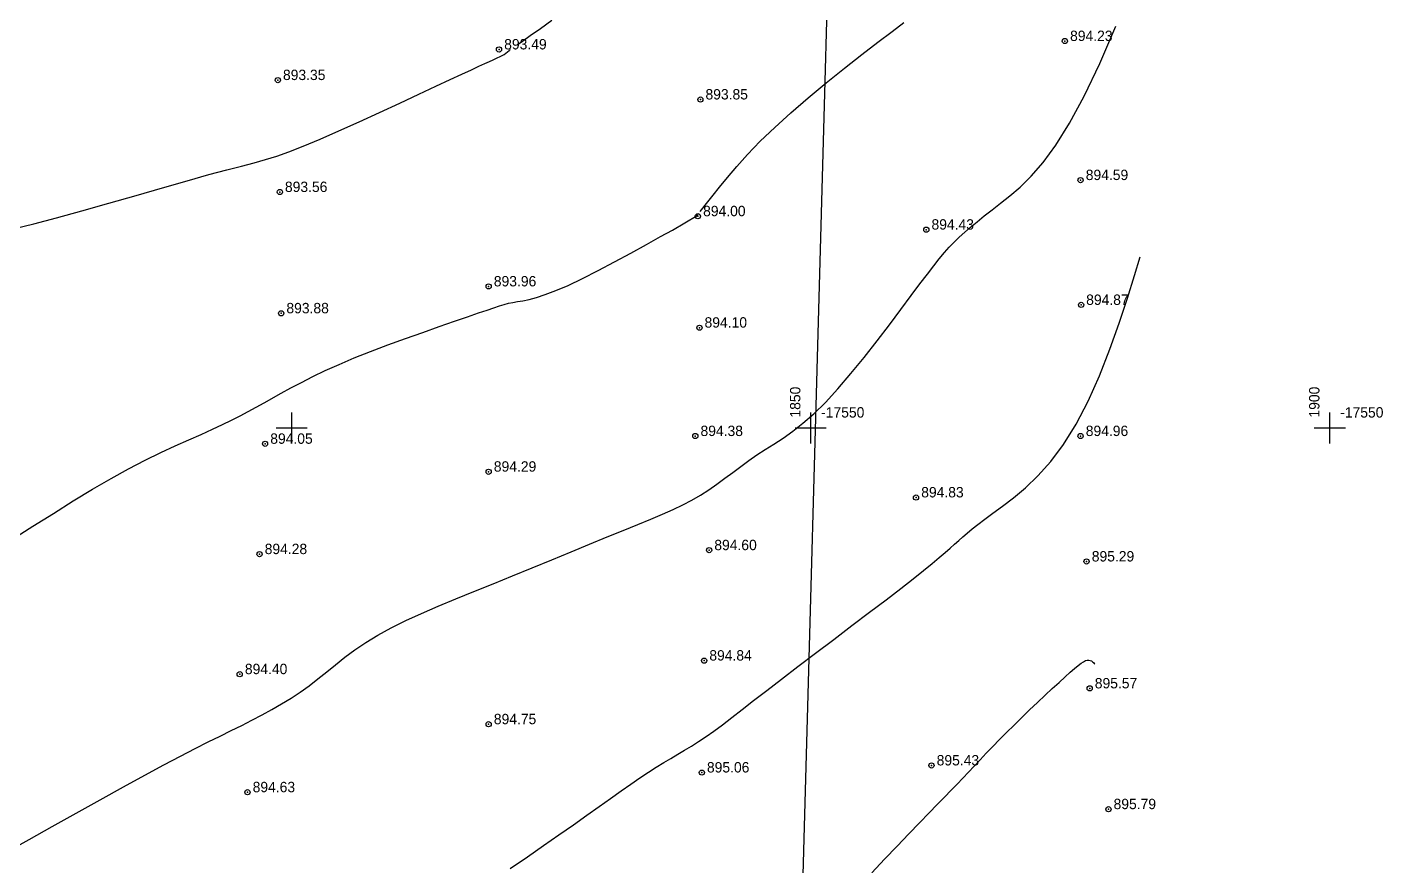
# Model space of a CAD drawing. Header units: millimetres. Extents: x -1114 to 5336, y -18321 to -16715.
# Drawn here: x -1037.8 to -907.2, y -18091.1 to -18010.3 of the extents above; entities that cross this region are included whole.
import ezdxf

# ---------------------------------------------------------------- set-up
doc = ezdxf.new("R2010")
doc.units = ezdxf.units.MM
doc.header["$PDMODE"] = 32
doc.header["$PDSIZE"] = 0.5
doc.linetypes.add('CONTI', pattern=[0])
for name, color, linetype in [('GOR_BDEFAULT', 212, 'CONTI'), ('GORIZDEFAULT', 32, 'CONTI'), ('NAD_MDEFAULT', 7, 'CONTI'), ('PI_DTDEFAULT', 3, 'CONTI'), ('PI_OTDEFAULT', 172, 'CONTI'), ('PI_TTDEFAULT', 5, 'CONTI'), ('SETKR', 7, 'CONTI')]:
    doc.layers.add(name, color=color, linetype=linetype)
doc.styles.add('1 Цифры отметки', font='', dxfattribs={"height": 1})
doc.styles.get('1 Цифры отметки').set_extended_font_data('Kyrghyz Letterica')

# ---------------------------------------------------------------- blocks, each defined once
blk = doc.blocks.new('BL_333')
at = {"color": 0}
for p, q in [((0, -1.5), (0, 1.5)), ((-1.5, 0), (1.5, 0))]:
    blk.add_line(p, q, dxfattribs=at)

msp = doc.modelspace()

# ---------------------------------------------------------------- linework, layer by layer
at = {"color": 242, "true_color": 0xcd2027, "extrusion": (-0.01325716974884626, 0.01768293051550256, 0.999755750880501), "elevation": 589.8331356211519}
msp.add_lwpolyline([(11816.23120442711, 13994.96296030176), (11803.7132254632, 13998.75885966596), (11779.60471839021, 14006.06942209178), (11743.85568373051, 14013.71036732785), (11708.10664907081, 14021.35131256394), (11381.79729851056, 13610.22881136304), (11465.06582467756, 13552.52405538412), (11816.23113084898, 13994.96298261328)], dxfattribs=at)
at = {"color": 1, "extrusion": (-0.01325716974884626, 0.01768293051550256, 0.999755750880501), "elevation": 589.833135621152}
msp.add_lwpolyline([(11816.23113084898, 13994.96298261328), (11791.19532007743, 14002.55473671864), (11779.60471839021, 14006.06942209178), (11708.10664907081, 14021.35131256394), (11381.79729851056, 13610.22881136304), (11465.06582467756, 13552.52405538412)], dxfattribs=at)
at = {"layer": 'GOR_BDEFAULT', "color": 32, "lineweight": 30}
for points in [[(-972.9985497760845, -18028.08104579571, 894), (-972.2485497760845, -18027.14104579571, 894), (-971.7585497760847, -18026.50104579571, 894), (-971.1385497760848, -18025.71104579571, 894), (-970.3785497760846, -18024.78104579571, 894), (-969.478549776085, -18023.73104579571, 894), (-968.4285497760848, -18022.57104579571, 894), (-967.2085497760845, -18021.31104579572, 894), (-965.8185497760851, -18019.97104579572, 894), (-964.2585497760847, -18018.56104579572, 894), (-962.5885497760846, -18017.11104579571, 894), (-960.8485497760848, -18015.67104579571, 894), (-959.108549776085, -18014.27104579571, 894), (-957.438549776085, -18012.95104579571, 894), (-955.8785497760846, -18011.76104579571, 894), (-954.5185497760849, -18010.72104579572, 894), (-953.3785497760846, -18009.87104579571, 894)], [(-1013.348549776085, -18045.56104579572, 894), (-1012.418549776085, -18045.05104579571, 894), (-1011.418549776085, -18044.52104579571, 894), (-1010.318549776085, -18043.97104579572, 894), (-1009.108549776085, -18043.39104579571, 894), (-1007.778549776085, -18042.79104579572, 894), (-1006.318549776085, -18042.17104579571, 894), (-1004.748549776084, -18041.55104579571, 894), (-1003.088549776085, -18040.92104579571, 894), (-1001.388549776085, -18040.30104579571, 894), (-999.7185497760847, -18039.71104579571, 894), (-998.1285497760846, -18039.15104579572, 894), (-996.6685497760845, -18038.64104579571, 894), (-995.398549776085, -18038.21104579571, 894), (-994.358549776085, -18037.84104579571, 894), (-993.5285497760851, -18037.56104579572, 894), (-992.8685497760853, -18037.33104579571, 894), (-992.3285497760844, -18037.15104579572, 894), (-991.8685497760853, -18037.02104579571, 894), (-991.4485497760852, -18036.91104579571, 894), (-991.0385497760853, -18036.82104579571, 894), (-990.5885497760846, -18036.75104579571, 894), (-990.0785497760844, -18036.66104579571, 894), (-989.478549776085, -18036.53104579571, 894), (-988.7685497760849, -18036.34104579571, 894), (-987.9285497760848, -18036.07104579571, 894), (-986.9185497760845, -18035.69104579571, 894), (-985.728549776085, -18035.18104579571, 894), (-984.3485497760848, -18034.52104579571, 894), (-982.8385497760846, -18033.76104579571, 894), (-981.2485497760845, -18032.93104579571, 894), (-979.6685497760845, -18032.08104579571, 894), (-978.1685497760845, -18031.25104579571, 894), (-976.8085497760849, -18030.49104579572, 894), (-975.6685497760845, -18029.85104579571, 894), (-973.2985497760847, -18028.46104579571, 894), (-973.2185497760847, -18028.36104579571, 894)], [(-1039.248549776084, -18059.61104579571, 894), (-1037.268549776085, -18058.37104579571, 894), (-1035.308549776085, -18057.14104579571, 894), (-1033.398549776085, -18055.94104579571, 894), (-1031.538549776085, -18054.81104579572, 894), (-1029.748549776084, -18053.77104579571, 894), (-1028.058549776085, -18052.84104579571, 894), (-1026.458549776085, -18052.02104579571, 894), (-1024.968549776085, -18051.29104579572, 894), (-1023.568549776085, -18050.64104579571, 894), (-1022.268549776085, -18050.06104579572, 894), (-1021.078549776084, -18049.53104579571, 894), (-1019.988549776085, -18049.04104579572, 894), (-1019.018549776085, -18048.59104579571, 894), (-1018.138549776085, -18048.16104579571, 894), (-1017.318549776085, -18047.74104579572, 894), (-1016.538549776085, -18047.32104579571, 894), (-1015.778549776085, -18046.91104579571, 894), (-1015.008549776085, -18046.48104579571, 894), (-1013.348549776085, -18045.56104579572, 894)]]:
    msp.add_polyline3d(points, dxfattribs=at)
at = {"layer": 'GORIZDEFAULT', "color": 32}
for points in [[(-1039.668549776085, -18089.68104579571, 894.5), (-1037.638549776085, -18088.54104579572, 894.5), (-1035.428549776085, -18087.30104579571, 894.5), (-1033.118549776085, -18086.00104579571, 894.5), (-1030.798549776085, -18084.71104579571, 894.5), (-1028.558549776085, -18083.47104579572, 894.5), (-1026.498549776084, -18082.34104579571, 894.5), (-1024.668549776085, -18081.36104579571, 894.5), (-1023.058549776085, -18080.51104579571, 894.5), (-1021.638549776085, -18079.79104579572, 894.5), (-1020.378549776085, -18079.15104579572, 894.5), (-1019.228549776085, -18078.58104579571, 894.5), (-1018.168549776085, -18078.06104579572, 894.5), (-1017.158549776084, -18077.56104579572, 894.5), (-1016.178549776085, -18077.05104579571, 894.5), (-1015.208549776085, -18076.54104579572, 894.5), (-1014.258549776085, -18076.02104579571, 894.5), (-1013.318549776085, -18075.49104579572, 894.5), (-1012.408549776084, -18074.93104579571, 894.5), (-1011.528549776085, -18074.34104579571, 894.5), (-1010.658549776084, -18073.73104579571, 894.5), (-1009.818549776085, -18073.08104579571, 894.5), (-1008.978549776085, -18072.40104579572, 894.5), (-1008.118549776085, -18071.71104579571, 894.5), (-1007.218549776085, -18071.00104579571, 894.5), (-1006.258549776085, -18070.28104579571, 894.5), (-1005.208549776085, -18069.56104579572, 894.5), (-1004.048549776085, -18068.85104579571, 894.5), (-1002.758549776085, -18068.15104579572, 894.5), (-1001.358549776085, -18067.46104579571, 894.5), (-999.8485497760848, -18066.77104579571, 894.5), (-998.2385497760852, -18066.08104579571, 894.5), (-996.5485497760847, -18065.38104579572, 894.5), (-994.7885497760853, -18064.66104579571, 894.5), (-992.9485497760852, -18063.93104579571, 894.5), (-991.0785497760844, -18063.16104579571, 894.5), (-989.1685497760845, -18062.38104579572, 894.5), (-987.2785497760851, -18061.61104579571, 894.5), (-985.4285497760848, -18060.84104579571, 894.5), (-983.648549776085, -18060.11104579571, 894.5), (-981.9685497760847, -18059.41104579571, 894.5), (-980.4185497760845, -18058.78104579571, 894.5), (-979.0185497760849, -18058.20104579571, 894.5), (-977.7685497760849, -18057.69104579571, 894.5), (-976.6385497760848, -18057.21104579571, 894.5), (-975.608549776085, -18056.75104579571, 894.5), (-974.6685497760845, -18056.30104579571, 894.5), (-973.7985497760847, -18055.85104579571, 894.5), (-972.9685497760847, -18055.37104579571, 894.5), (-972.1685497760845, -18054.86104579571, 894.5), (-971.3885497760848, -18054.32104579571, 894.5), (-970.6185497760853, -18053.76104579571, 894.5), (-969.858549776085, -18053.19104579571, 894.5), (-969.0985497760848, -18052.62104579571, 894.5), (-968.3285497760844, -18052.06104579572, 894.5), (-967.5385497760853, -18051.51104579571, 894.5), (-966.7385497760852, -18050.99104579572, 894.5), (-965.898549776085, -18050.46104579571, 894.5), (-965.0185497760849, -18049.88104579572, 894.5), (-964.0885497760846, -18049.23104579571, 894.5), (-963.108549776085, -18048.46104579571, 894.5), (-962.0585497760849, -18047.54104579572, 894.5), (-960.9285497760848, -18046.45104579571, 894.5), (-959.728549776085, -18045.14104579571, 894.5), (-958.478549776085, -18043.68104579571, 894.5), (-957.2085497760845, -18042.12104579571, 894.5), (-955.9585497760845, -18040.53104579571, 894.5), (-954.7585497760847, -18038.97104579572, 894.5), (-953.6585497760843, -18037.49104579572, 894.5), (-952.6685497760845, -18036.17104579571, 894.5), (-951.8285497760844, -18035.03104579571, 894.5), (-951.108549776085, -18034.09104579571, 894.5), (-950.4985497760845, -18033.29104579572, 894.5), (-949.9685497760847, -18032.61104579571, 894.5), (-949.478549776085, -18032.03104579571, 894.5), (-949.0185497760849, -18031.51104579571, 894.5), (-948.5485497760847, -18031.03104579571, 894.5), (-948.0585497760849, -18030.55104579571, 894.5), (-947.5185497760849, -18030.06104579572, 894.5), (-946.9485497760852, -18029.57104579571, 894.5), (-946.3185497760851, -18029.05104579571, 894.5), (-945.6385497760848, -18028.49104579572, 894.5), (-944.8885497760848, -18027.90104579572, 894.5), (-944.0585497760849, -18027.26104579571, 894.5), (-943.1585497760843, -18026.56104579572, 894.5), (-942.1785497760848, -18025.72104579572, 894.5), (-941.1185497760853, -18024.67104579571, 894.5), (-939.9685497760847, -18023.35104579571, 894.5), (-938.728549776085, -18021.67104579571, 894.5), (-937.4085497760843, -18019.57104579571, 894.5), (-935.9985497760845, -18016.96104579571, 894.5), (-934.5085497760847, -18013.81104579572, 894.5), (-932.9585497760845, -18010.23104579571, 894.5)], [(-990.6285497760846, -18012.02104579571, 893.5), (-990.108549776085, -18011.65104579572, 893.5), (-989.3685497760853, -18011.13104579572, 893.5), (-988.3785497760846, -18010.43104579571, 893.5), (-987.2785497760851, -18009.65104579572, 893.5)], [(-1039.058549776085, -18029.72104579572, 893.5), (-1037.198549776085, -18029.26104579571, 893.5), (-1034.998549776084, -18028.68104579571, 893.5), (-1032.558549776085, -18028.01104579571, 893.5), (-1029.958549776085, -18027.27104579571, 893.5), (-1027.338549776085, -18026.52104579571, 893.5), (-1024.778549776085, -18025.78104579571, 893.5), (-1022.408549776084, -18025.11104579571, 893.5), (-1020.328549776084, -18024.52104579571, 893.5), (-1018.608549776085, -18024.06104579572, 893.5), (-1017.188549776085, -18023.70104579571, 893.5), (-1015.978549776085, -18023.38104579572, 893.5), (-1014.878549776085, -18023.07104579571, 893.5), (-1013.788549776085, -18022.73104579571, 893.5), (-1012.608549776085, -18022.32104579571, 893.5), (-1011.238549776085, -18021.79104579572, 893.5), (-1009.618549776085, -18021.11104579571, 893.5), (-1007.798549776085, -18020.31104579572, 893.5), (-1005.858549776085, -18019.44104579571, 893.5), (-1003.878549776085, -18018.53104579571, 893.5), (-1001.928549776085, -18017.63104579572, 893.5), (-1000.098549776085, -18016.78104579571, 893.5), (-998.4585497760845, -18016.01104579571, 893.5), (-997.0885497760846, -18015.37104579571, 893.5), (-995.9585497760845, -18014.84104579571, 893.5), (-995.0385497760853, -18014.42104579571, 893.5), (-994.3185497760851, -18014.08104579571, 893.5), (-993.7385497760852, -18013.81104579572, 893.5), (-993.2985497760847, -18013.61104579571, 893.5), (-992.938549776085, -18013.45104579571, 893.5), (-991.8685497760853, -18012.94104579571, 893.5), (-991.4085497760843, -18012.56104579572, 893.5), (-991.3385497760846, -18012.51104579571, 893.5), (-991.2685497760849, -18012.46104579571, 893.5)], [(-991.2885497760853, -18091.32104579571, 895), (-989.648549776085, -18090.20104579571, 895), (-988.0885497760846, -18089.12104579571, 895), (-986.608549776085, -18088.09104579571, 895), (-985.2185497760847, -18087.12104579571, 895), (-983.9185497760845, -18086.20104579571, 895), (-982.728549776085, -18085.36104579571, 895), (-981.6285497760846, -18084.58104579571, 895), (-980.608549776085, -18083.86104579571, 895), (-979.6685497760845, -18083.21104579571, 895), (-978.7985497760847, -18082.61104579571, 895), (-977.9885497760852, -18082.07104579571, 895), (-977.228549776085, -18081.58104579571, 895), (-976.5085497760847, -18081.14104579571, 895), (-975.8285497760844, -18080.73104579571, 895), (-975.1585497760843, -18080.34104579571, 895), (-974.4985497760845, -18079.95104579571, 895), (-973.8285497760844, -18079.55104579571, 895), (-973.148549776085, -18079.11104579571, 895), (-972.438549776085, -18078.63104579572, 895), (-971.6785497760848, -18078.10104579571, 895), (-970.858549776085, -18077.49104579572, 895), (-969.9585497760845, -18076.80104579571, 895), (-968.9585497760845, -18076.02104579571, 895), (-967.8485497760848, -18075.15104579572, 895), (-966.5885497760846, -18074.18104579571, 895), (-965.1685497760845, -18073.09104579571, 895), (-963.5985497760848, -18071.88104579572, 895), (-961.898549776085, -18070.60104579571, 895), (-960.1385497760848, -18069.27104579571, 895), (-958.3785497760846, -18067.95104579571, 895), (-956.6785497760848, -18066.66104579571, 895), (-955.0885497760846, -18065.45104579571, 895), (-953.6685497760845, -18064.37104579571, 895), (-952.4685497760847, -18063.43104579571, 895), (-951.478549776085, -18062.64104579571, 895), (-950.648549776085, -18061.97104579572, 895), (-949.9685497760847, -18061.40104579572, 895), (-949.4085497760843, -18060.91104579571, 895), (-948.9285497760848, -18060.49104579572, 895), (-948.4985497760845, -18060.11104579571, 895), (-948.0985497760848, -18059.75104579571, 895), (-947.6985497760852, -18059.40104579572, 895), (-947.2785497760851, -18059.03104579571, 895), (-946.7985497760847, -18058.64104579571, 895), (-946.2485497760845, -18058.20104579571, 895), (-945.5885497760846, -18057.71104579571, 895), (-944.8085497760849, -18057.13104579572, 895), (-943.8785497760846, -18056.45104579571, 895), (-942.8285497760844, -18055.65104579572, 895), (-941.6785497760848, -18054.68104579571, 895), (-940.4685497760847, -18053.52104579571, 895), (-939.228549776085, -18052.14104579571, 895), (-937.9885497760852, -18050.50104579571, 895), (-936.7785497760851, -18048.56104579572, 895), (-935.6285497760846, -18046.33104579571, 895), (-934.5485497760847, -18043.89104579571, 895), (-933.5485497760847, -18041.34104579571, 895), (-932.648549776085, -18038.81104579572, 895), (-931.8485497760848, -18036.41104579571, 895), (-931.1685497760845, -18034.24104579572, 895), (-930.6185497760853, -18032.42104579571, 895)], [(-956.478549776085, -18091.76104579571, 895.5), (-955.2385497760852, -18090.45104579571, 895.5), (-954.0385497760853, -18089.19104579571, 895.5), (-952.898549776085, -18088.00104579571, 895.5), (-951.858549776085, -18086.93104579571, 895.5), (-950.9485497760852, -18085.99104579572, 895.5), (-950.1585497760843, -18085.17104579571, 895.5), (-949.4585497760845, -18084.45104579571, 895.5), (-948.8385497760846, -18083.80104579571, 895.5), (-948.2585497760847, -18083.21104579571, 895.5), (-947.7085497760845, -18082.64104579571, 895.5), (-947.1685497760845, -18082.07104579571, 895.5), (-946.608549776085, -18081.48104579571, 895.5), (-946.0385497760853, -18080.87104579571, 895.5), (-945.438549776085, -18080.24104579572, 895.5), (-944.8085497760849, -18079.59104579571, 895.5), (-944.1585497760843, -18078.92104579571, 895.5), (-943.478549776085, -18078.23104579571, 895.5), (-942.7685497760849, -18077.52104579571, 895.5), (-942.0285497760851, -18076.80104579571, 895.5), (-941.2685497760849, -18076.07104579571, 895.5), (-940.5085497760847, -18075.35104579571, 895.5), (-939.7785497760851, -18074.65104579572, 895.5), (-939.0785497760844, -18074.00104579571, 895.5), (-938.4285497760848, -18073.41104579571, 895.5), (-937.8485497760848, -18072.88104579572, 895.5), (-937.358549776085, -18072.44104579571, 895.5), (-936.9485497760852, -18072.08104579571, 895.5), (-936.5985497760848, -18071.79104579572, 895.5), (-936.3085497760849, -18071.57104579571, 895.5), (-936.0785497760844, -18071.42104579571, 895.5), (-935.8785497760846, -18071.32104579571, 895.5), (-935.7085497760845, -18071.27104579571, 895.5), (-935.5585497760849, -18071.26104579571, 895.5), (-935.4185497760845, -18071.29104579572, 895.5), (-935.3085497760849, -18071.35104579571, 895.5), (-935.2085497760845, -18071.42104579571, 895.5), (-935.1285497760846, -18071.50104579571, 895.5), (-935.0585497760849, -18071.59104579571, 895.5), (-934.9985497760845, -18071.66104579571, 895.5)]]:
    msp.add_polyline3d(points, dxfattribs=at)
at = {"layer": 'PI_DTDEFAULT', "color": 18, "true_color": 0x000000}
for p in [(-992.3785497760846, -18012.46104579571, 893.487), (-951.2185497760847, -18029.82104579571, 894.43), (-993.3785497760846, -18035.28104579571, 893.959), (-993.3785497760846, -18053.13104579572, 894.293), (-952.2085497760845, -18055.61104579571, 894.828), (-993.3785497760846, -18077.44104579571, 894.75), (-950.7185497760847, -18081.41104579571, 895.429)]:
    msp.add_point(p, dxfattribs=at)
at = {"layer": 'PI_TTDEFAULT', "color": 18, "true_color": 0x000000}
for p in [(-937.8685497760853, -18011.65104579572, 894.23), (-1013.678549776085, -18015.42104579571, 893.35), (-972.978549776085, -18017.29104579572, 893.85), (-936.358549776085, -18025.05104579571, 894.59), (-1013.488549776085, -18026.19104579571, 893.56), (-973.2185497760847, -18028.52104579571, 894), (-936.3085497760849, -18037.06104579572, 894.87), (-1013.358549776085, -18037.87104579571, 893.88), (-973.0685497760851, -18039.26104579571, 894.1), (-973.4685497760847, -18049.69104579571, 894.38), (-936.358549776085, -18049.69104579571, 894.96), (-1014.913159856082, -18050.43704195253, 894.05), (-1015.448549776085, -18061.06104579572, 894.28), (-972.1385497760848, -18060.68104579571, 894.6), (-935.7785497760851, -18061.77104579571, 895.29), (-972.6185497760853, -18071.32104579571, 894.84), (-1017.358549776085, -18072.63104579572, 894.4), (-935.478549776085, -18073.99104579572, 895.57), (-972.8385497760846, -18082.10104579571, 895.06), (-1016.608549776085, -18083.99104579572, 894.63), (-933.6685497760845, -18085.63104579572, 895.79)]:
    msp.add_point(p, dxfattribs=at)

# ---------------------------------------------------------------- block references
at = {"layer": 'SETKR', "color": 18, "true_color": 0x000000}
for p in [(-1012.348549776085, -18048.91104579571), (-962.3485497760848, -18048.91104579571), (-912.3485497760848, -18048.91104579571)]:
    msp.add_blockref('BL_333', p, dxfattribs=at)

# ---------------------------------------------------------------- texts
at = {"layer": 'NAD_MDEFAULT', "color": 7, "style": '1 Цифры отметки'}
for s, p in [('1850', (-963.3485497760848, -18047.91104579571)), ('1900', (-913.3485497760848, -18047.91104579571))]:
    msp.add_text(s, height=1, rotation=90, dxfattribs=at).set_placement(p)
for p in [(-961.3485497760848, -18047.91104579571), (-911.3485497760848, -18047.91104579571)]:
    msp.add_text('-17550', height=1, dxfattribs=at).set_placement(p)
at = {"layer": 'PI_OTDEFAULT', "color": 18, "true_color": 0x000000, "style": '1 Цифры отметки'}
for s, p in [('894.23', (-937.3685497760853, -18011.65104579572)), ('893.49', (-991.8785497760846, -18012.46104579571)), ('893.35', (-1013.188549776085, -18015.41104579571)), ('893.85', (-972.4885497760852, -18017.28104579571)), ('894.59', (-935.858549776085, -18025.04104579572)), ('893.56', (-1012.998549776084, -18026.19104579571)), ('894.00', (-972.7185497760847, -18028.52104579571)), ('894.43', (-950.7185497760847, -18029.81104579572)), ('893.96', (-992.8785497760846, -18035.28104579571)), ('894.87', (-935.8185497760851, -18037.06104579572)), ('893.88', (-1012.858549776085, -18037.87104579571)), ('894.10', (-972.5785497760844, -18039.25104579571)), ('894.05', (-1014.413159856082, -18050.43704195253)), ('894.38', (-972.9685497760847, -18049.69104579571)), ('894.96', (-935.858549776085, -18049.69104579571)), ('894.29', (-992.8785497760846, -18053.12104579571)), ('894.83', (-951.7085497760845, -18055.60104579571)), ('894.28', (-1014.948549776085, -18061.06104579572)), ('894.60', (-971.6385497760848, -18060.68104579571)), ('895.29', (-935.2785497760851, -18061.77104579571)), ('894.84', (-972.1185497760853, -18071.31104579572)), ('894.40', (-1016.858549776085, -18072.62104579571)), ('895.57', (-934.9885497760852, -18073.99104579572)), ('894.75', (-992.8785497760846, -18077.44104579571)), ('895.06', (-972.3485497760848, -18082.09104579571)), ('895.43', (-950.2185497760847, -18081.41104579571)), ('894.63', (-1016.108549776085, -18083.99104579572)), ('895.79', (-933.1785497760848, -18085.62104579571))]:
    msp.add_text(s, height=1, dxfattribs=at).set_placement(p)

doc.saveas('drawing.dxf')
